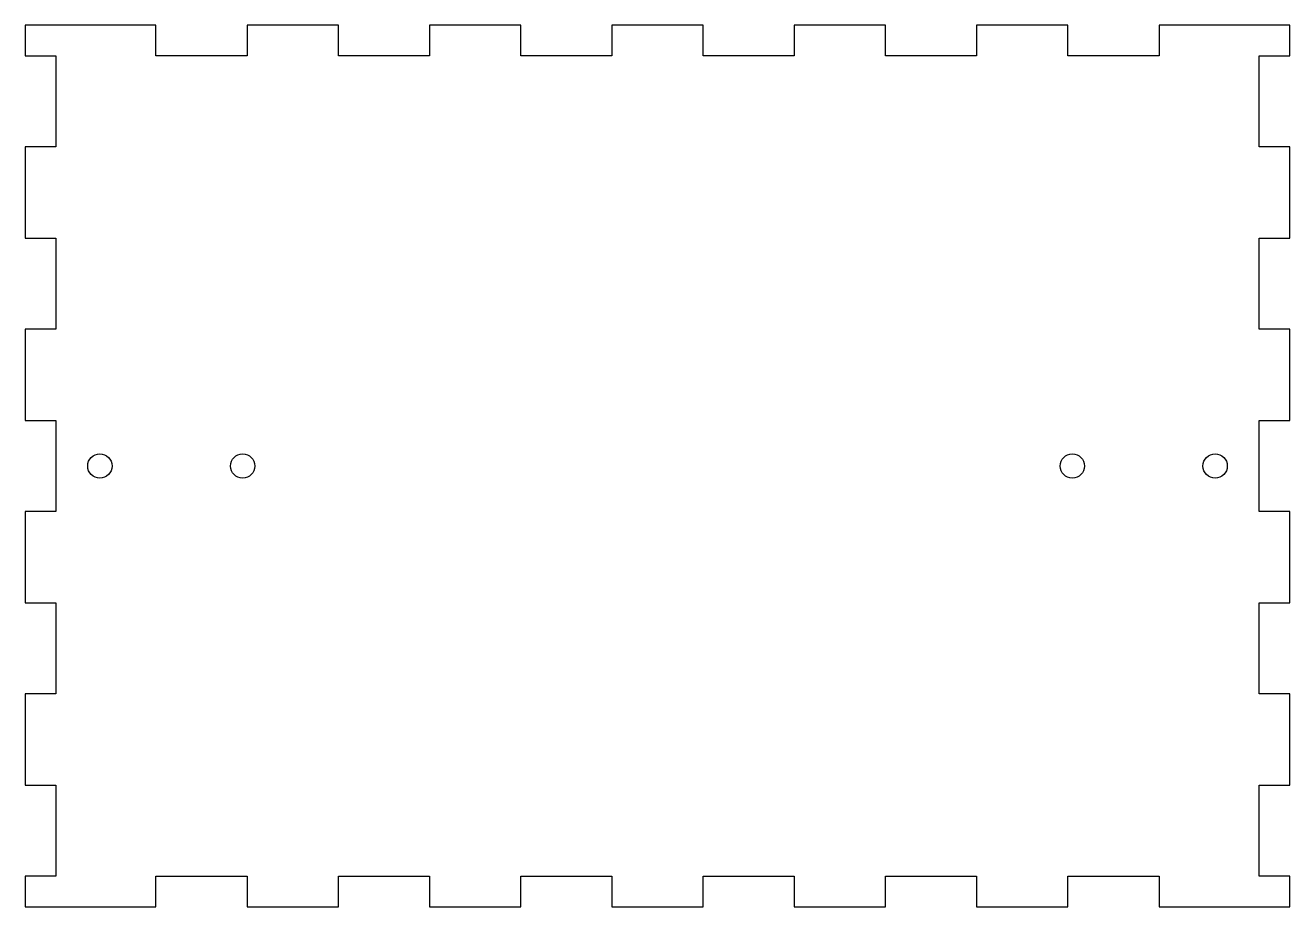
# Model space of a CAD drawing. Header units: millimetres. Extents: x -104 to 104, y -72 to 72.
import ezdxf

# ---------------------------------------------------------------- set-up
doc = ezdxf.new("R2010")
doc.units = ezdxf.units.MM
doc.layers.get('0').update_dxf_attribs({"linetype": 'CONTINUOUS'})

msp = doc.modelspace()

# ---------------------------------------------------------------- linework, layer by layer
msp.add_lwpolyline([(99, -52.5), (104, -52.5), (104, -37.5), (99, -37.5), (99, -22.5), (104, -22.5), (104, -7.5), (99, -7.5), (99, 7.5), (104, 7.5), (104, 22.5), (99, 22.5), (99, 37.5), (104, 37.5), (104, 52.5), (99, 52.5), (99, 67.5), (104, 67.5), (104, 72.5), (82.5, 72.5), (82.5, 67.5), (67.5, 67.5), (67.5, 72.5), (52.5, 72.5), (52.5, 67.5), (37.5, 67.5), (37.5, 72.5), (22.5, 72.5), (22.5, 67.5), (7.5, 67.5), (7.5, 72.5), (-7.5, 72.5), (-7.5, 67.5), (-22.5, 67.5), (-22.5, 72.5), (-37.5, 72.5), (-37.5, 67.5), (-52.5, 67.5), (-52.5, 72.5), (-67.5, 72.5), (-67.5, 67.5), (-82.5, 67.5), (-82.5, 72.5), (-104, 72.5), (-104, 67.5), (-99, 67.5), (-99, 52.5), (-104, 52.5), (-104, 37.5), (-99, 37.5), (-99, 22.5), (-104, 22.5), (-104, 7.5), (-99, 7.5), (-99, -7.5), (-104, -7.5), (-104, -22.5), (-99, -22.5), (-99, -37.5), (-104, -37.5), (-104, -52.5), (-99, -52.5), (-99, -67.5), (-104, -67.5), (-104, -72.5), (-82.5, -72.5), (-82.5, -67.5), (-67.5, -67.5), (-67.5, -72.5), (-52.5, -72.5), (-52.5, -67.5), (-37.5, -67.5), (-37.5, -72.5), (-22.5, -72.5), (-22.5, -67.5), (-7.5, -67.5), (-7.5, -72.5), (7.5, -72.5), (7.5, -67.5), (22.5, -67.5), (22.5, -72.5), (37.5, -72.5), (37.5, -67.5), (52.5, -67.5), (52.5, -72.5), (67.5, -72.5), (67.5, -67.5), (82.5, -67.5), (82.5, -72.5), (104, -72.5), (104, -67.5), (99, -67.5)], close=True)
for centre in [(-91.733, 0), (-68.233, 0), (68.233, 0), (91.733, 0)]:
    msp.add_circle(centre, 2)

doc.saveas('drawing.dxf')
